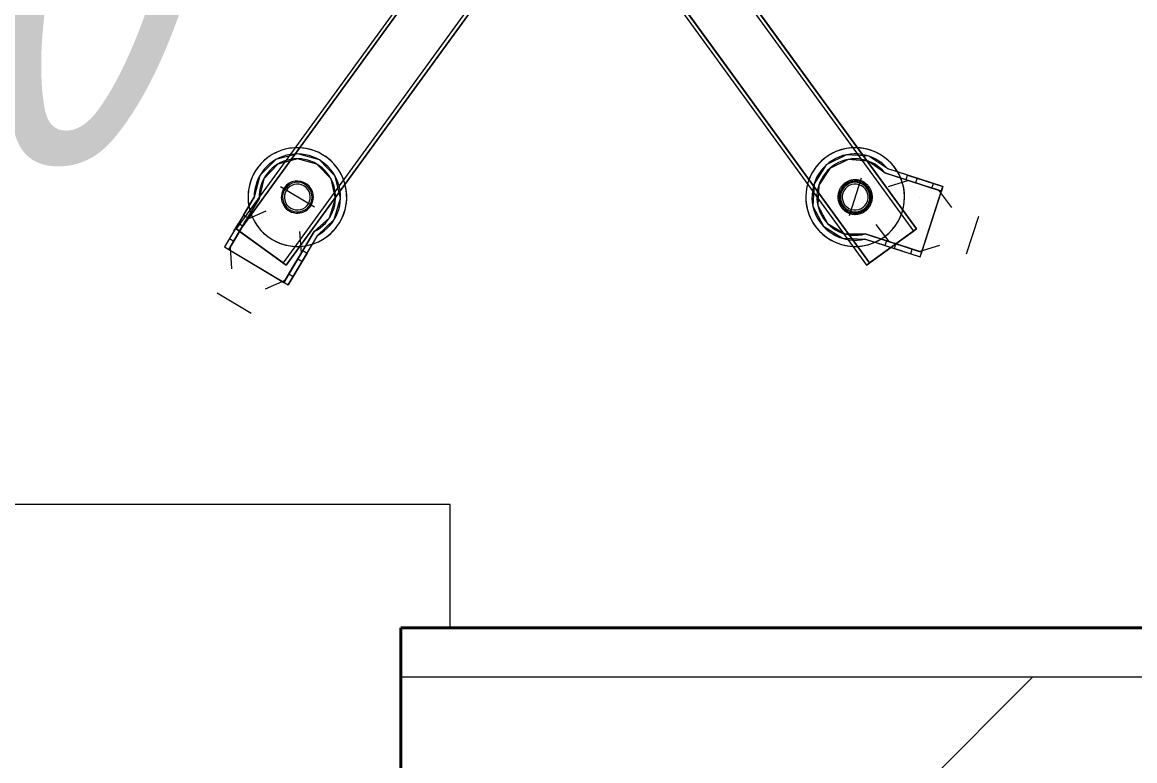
# Model space of a CAD drawing. Header units: millimetres. Extents: x -32954 to 151739, y -65671 to 56243.
# Drawn here: x -19533.4 to -19082.7, y -62282 to -61982.6 of the extents above; entities that cross this region are included whole.
import ezdxf

# ---------------------------------------------------------------- set-up
doc = ezdxf.new("R2010")
doc.units = ezdxf.units.MM
for name, color, linetype, lineweight in [('G-IMPT', 7, 'Continuous', 9), ('I-FURN', 7, 'Continuous', 9), ('I-FURN-IDEN', 7, 'Continuous', 9), ('Окна', 7, 'Continuous', 18), ('Подоконник_Верхний брус', 7, 'Continuous', 18), ('Стены разрез', 7, 'Continuous', 40), ('Стены штриховка', 7, 'Continuous', 18)]:
    doc.layers.add(name, color=color, linetype=linetype, lineweight=lineweight)
doc.styles.add('GOST Common_I', font='GOST_Common Italic.ttf', dxfattribs={"width": 0.9, "height": 150})

# ---------------------------------------------------------------- blocks, each defined once
blk = doc.blocks.new('В2В_Подоконник_ПВХ - ПВХ-717279-В_АР_ПЭ_03 Этаж')
at = {"layer": 'Подоконник_Верхний брус'}
for p, q in [((-700, -280), (-700, -330)), ((-700, -330), (700, -330))]:
    blk.add_line(p, q, dxfattribs=at)
blk = doc.blocks.new('М200-М200_1_Стойка для инфузионных растворов - МСК-5310_dwg-9481014-О_ТХ_05')
at = {"layer": 'G-IMPT'}
for p, q in [((145.46, 194.34), (131.72, 202.53)), ((106.14, 169.41), (118.46, 190.07)), ((116.74, 191.09), (106.87, 174.54)), ((109.06, 178.21), (116.74, 191.09)), ((118.46, 190.07), (110.78, 177.19)), ((116.74, 191.09), (118.46, 190.07)), ((142.51, 175.72), (116.74, 191.09)), ((125.87, 192.72), (117.92, 189.15)), ((140.79, 176.75), (118.46, 190.07)), ((112.9, 184.65), (114.69, 187.66)), ((114.69, 187.66), (112.9, 184.65)), ((114.62, 183.63), (117.92, 189.15)), ((117.92, 189.15), (114.62, 183.63)), ((116.41, 186.63), (114.62, 183.63)), ((114.62, 183.63), (116.41, 186.63)), ((116.41, 186.63), (114.69, 187.66)), ((-117.56, 183.07), (-137.78, 168.38)), ((-137.78, 168.38), (-117.56, 183.07)), ((-136.57, 169.26), (-118.77, 182.19)), ((-118.77, 182.19), (-136.57, 169.26)), ((-118.77, 182.19), (-1.21, 20.38)), ((-1.21, 20.38), (-118.77, 182.19)), ((0, 21.27), (-117.56, 183.07)), ((0, 21.27), (-117.56, 183.07)), ((117.56, 183.07), (0, 21.27)), ((0, 21.27), (117.56, 183.07)), ((1.21, 20.38), (118.77, 182.19)), ((1.21, 20.38), (118.77, 182.19)), ((111.11, 181.65), (112.83, 180.62)), ((114.62, 183.63), (111.32, 178.1)), ((111.32, 178.1), (114.62, 183.63)), ((112.9, 184.65), (112.9, 184.65)), ((114.62, 183.63), (114.62, 183.63)), ((137.78, 168.38), (117.56, 183.07)), ((117.56, 183.07), (137.78, 168.38)), ((118.77, 182.19), (136.57, 169.26)), ((136.57, 169.26), (118.77, 182.19)), ((118.91, 181.07), (118.91, 181.07)), ((118.91, 181.07), (118.91, 181.07)), ((118.91, 181.07), (118.91, 181.07)), ((118.91, 181.07), (118.91, 181.07)), ((140.24, 175.83), (139.61, 184.53)), ((-158.11, 178.46), (-163.02, 163.23)), ((-139.3, 179.75), (-148.51, 151.2)), ((-139.92, 177.84), (-147.9, 153.1)), ((-138.9, 177.52), (-147.23, 174.95)), ((-139.3, 179.75), (-139.92, 177.84)), ((-139.92, 177.84), (-117.02, 170.46)), ((-125.64, 173.24), (-139.92, 177.84)), ((-120.96, 173.83), (-139.3, 179.75)), ((-125.03, 175.14), (-139.3, 179.75)), ((-132.78, 175.54), (-138.9, 177.52)), ((-138.9, 177.52), (-132.78, 175.54)), ((-135.5, 178.52), (-136.11, 176.62)), ((-132.16, 177.45), (-128.83, 176.37)), ((-128.83, 176.37), (-132.16, 177.45)), ((-132.16, 177.45), (-132.16, 177.45)), ((-129.45, 174.47), (-128.83, 176.37)), ((109.06, 178.21), (104.71, 170.92)), ((110.78, 177.19), (106.14, 169.41)), ((110.78, 177.19), (109.06, 178.21)), ((111.32, 178.1), (111.96, 169.41)), ((140.79, 176.75), (128.46, 156.09)), ((133.11, 163.87), (140.79, 176.75)), ((136.95, 170.31), (140.24, 175.83)), ((140.24, 175.83), (136.95, 170.31)), ((142.51, 175.72), (140.79, 176.75)), ((-132.78, 175.54), (-129.45, 174.47)), ((-129.45, 174.47), (-132.78, 175.54)), ((-132.78, 175.54), (-126.66, 173.57)), ((-126.66, 173.57), (-132.78, 175.54)), ((-132.78, 175.54), (-132.78, 175.54)), ((-121.39, 166.62), (-126.66, 173.57)), ((-125.64, 173.24), (-125.03, 175.14)), ((-117.02, 170.46), (-125.64, 173.24)), ((-125.03, 175.14), (-116.95, 172.54)), ((-116.95, 172.54), (-120.96, 173.83)), ((106.87, 174.54), (104.71, 170.92)), ((132.63, 159.17), (142.51, 175.72)), ((132.65, 172.87), (132.65, 172.87)), ((132.65, 172.87), (132.65, 172.87)), ((132.65, 172.87), (132.65, 172.87)), ((132.65, 172.87), (132.65, 172.87)), ((134.82, 162.84), (142.51, 175.72)), ((140.46, 172.29), (138.74, 173.31)), ((-137.78, 168.38), (-20.23, 6.57)), ((-20.23, 6.57), (-137.78, 168.38)), ((-19.01, 7.45), (-136.57, 169.26)), ((-19.01, 7.45), (-136.57, 169.26)), ((-134.31, 170.78), (-134.31, 170.78)), ((-134.31, 170.78), (-134.31, 170.78)), ((-134.31, 170.78), (-134.31, 170.78)), ((-134.31, 170.78), (-134.31, 170.78)), ((136.57, 169.26), (19.01, 7.45)), ((19.01, 7.45), (136.57, 169.26)), ((20.23, 6.57), (137.78, 168.38)), ((20.23, 6.57), (137.78, 168.38)), ((136.95, 170.31), (133.65, 164.78)), ((133.65, 164.78), (136.95, 170.31)), ((136.95, 170.31), (135.15, 167.3)), ((135.15, 167.3), (136.95, 170.31)), ((135.15, 167.3), (136.87, 166.28)), ((138.67, 169.28), (136.87, 166.28)), ((136.87, 166.28), (138.67, 169.28)), ((136.95, 170.31), (136.95, 170.31)), ((138.67, 169.28), (138.67, 169.28)), ((-115.43, 147.88), (-110.52, 163.11)), ((125.7, 161.21), (133.65, 164.78)), ((128.46, 156.09), (133.11, 163.87)), ((134.82, 162.84), (130.48, 155.55)), ((133.11, 163.87), (134.82, 162.84)), ((-152.14, 159.72), (-146.88, 152.77)), ((106.1, 159.6), (119.85, 151.4)), ((130.48, 155.55), (132.63, 159.17)), ((-139.22, 155.56), (-139.22, 155.56)), ((-139.22, 155.56), (-139.22, 155.56)), ((-139.22, 155.56), (-139.22, 155.56)), ((-139.22, 155.56), (-139.22, 155.56)), ((-148.51, 151.2), (-147.9, 153.1)), ((-134.23, 146.59), (-148.51, 151.2)), ((-148.51, 151.2), (-130.17, 145.28)), ((-147.9, 153.1), (-133.62, 148.5)), ((-125, 145.72), (-147.9, 153.1)), ((-140.76, 150.8), (-146.88, 152.77)), ((-146.88, 152.77), (-140.76, 150.8)), ((-144.09, 151.87), (-144.7, 149.97)), ((-141.37, 148.89), (-144.7, 149.97)), ((-144.7, 149.97), (-141.37, 148.89)), ((-144.09, 151.87), (-140.76, 150.8)), ((-140.76, 150.8), (-144.09, 151.87)), ((-141.37, 148.89), (-141.37, 148.89)), ((-140.76, 150.8), (-134.63, 148.82)), ((-134.63, 148.82), (-140.76, 150.8)), ((-140.76, 150.8), (-140.76, 150.8)), ((-138.04, 147.82), (-137.43, 149.72)), ((-134.63, 148.82), (-126.3, 151.39)), ((-133.62, 148.5), (-134.23, 146.59)), ((-134.23, 146.59), (-126.16, 143.99)), ((-133.62, 148.5), (-125, 145.72)), ((-130.17, 145.28), (-126.16, 143.99))]:
    blk.add_line(p, q, dxfattribs=at)
at = {"layer": 'G-IMPT', "flags": 128}
for points in [[(-126.16, 143.99), (-118.56, 138.91), (-109.45, 138.36), (-101.29, 142.47), (-96.32, 150.13), (-95.88, 159.25), (-100.1, 167.35), (-107.82, 172.22), (-116.95, 172.54)], [(-125, 145.72), (-118.31, 140.94), (-110.12, 140.26), (-102.73, 143.87), (-98.22, 150.74), (-97.86, 158.95), (-101.75, 166.19), (-108.8, 170.42), (-117.02, 170.46)], [(104.71, 170.92), (98.07, 164.66), (95.48, 155.9), (97.66, 147.03), (104.01, 140.47), (112.8, 138), (121.64, 140.29), (128.12, 146.73), (130.48, 155.55)], [(106.14, 169.41), (99.99, 163.95), (97.49, 156.12), (99.34, 148.12), (105.03, 142.19), (112.96, 140), (120.88, 142.17), (126.59, 148.08), (128.46, 156.09)], [(-112.98, 162.5), (-113.26, 162.49), (-113.53, 162.47), (-113.81, 162.45), (-114.09, 162.41), (-114.37, 162.36), (-114.64, 162.3), (-114.91, 162.22), (-115.18, 162.14), (-115.44, 162.05), (-115.7, 161.94), (-115.96, 161.83), (-116.21, 161.71), (-116.45, 161.57), (-116.69, 161.43), (-116.93, 161.27), (-117.16, 161.11), (-117.38, 160.94), (-117.59, 160.76), (-117.8, 160.57), (-118, 160.37), (-118.19, 160.17), (-118.37, 159.96), (-118.54, 159.74), (-118.71, 159.51), (-118.87, 159.28), (-119.01, 159.04), (-119.15, 158.8), (-119.28, 158.55), (-119.39, 158.29), (-119.5, 158.03), (-119.6, 157.77), (-119.68, 157.5), (-119.76, 157.23), (-119.82, 156.96), (-119.87, 156.69), (-119.92, 156.41), (-119.95, 156.13), (-119.97, 155.85), (-119.97, 155.57), (-119.97, 155.29), (-119.96, 155.01), (-119.93, 154.73), (-119.9, 154.46), (-119.85, 154.18), (-119.79, 153.91), (-119.72, 153.64), (-119.64, 153.37), (-119.55, 153.1), (-119.45, 152.84), (-119.34, 152.58), (-119.22, 152.33), (-119.09, 152.08), (-118.95, 151.84), (-118.79, 151.61), (-118.63, 151.38), (-118.47, 151.15), (-118.29, 150.94), (-118.1, 150.73), (-117.91, 150.53), (-117.7, 150.34), (-117.49, 150.15), (-117.28, 149.97), (-117.05, 149.81), (-116.82, 149.65), (-116.58, 149.5), (-116.34, 149.36), (-116.09, 149.23), (-115.84, 149.11), (-115.58, 149), (-115.32, 148.9), (-115.05, 148.81), (-114.79, 148.74), (-114.51, 148.67), (-114.24, 148.61), (-113.96, 148.57), (-113.69, 148.53), (-113.41, 148.51), (-113.13, 148.5), (-112.98, 148.5)], [(-112.98, 148.5), (-112.7, 148.5), (-112.42, 148.52), (-112.14, 148.55), (-111.86, 148.59), (-111.58, 148.64), (-111.31, 148.7), (-111.04, 148.77), (-110.77, 148.85), (-110.51, 148.95), (-110.25, 149.05), (-109.99, 149.16), (-109.74, 149.29), (-109.5, 149.42), (-109.26, 149.57), (-109.02, 149.72), (-108.79, 149.88), (-108.57, 150.05), (-108.36, 150.23), (-108.15, 150.42), (-107.95, 150.62), (-107.76, 150.82), (-107.58, 151.04), (-107.41, 151.26), (-107.24, 151.48), (-107.08, 151.71), (-106.94, 151.95), (-106.8, 152.2), (-106.67, 152.45), (-106.56, 152.7), (-106.45, 152.96), (-106.35, 153.22), (-106.27, 153.49), (-106.19, 153.76), (-106.13, 154.03), (-106.08, 154.31), (-106.03, 154.58), (-106, 154.86), (-105.98, 155.14), (-105.98, 155.42), (-105.98, 155.7), (-105.99, 155.98), (-106.02, 156.26), (-106.05, 156.54), (-106.1, 156.81), (-106.16, 157.09), (-106.23, 157.36), (-106.31, 157.63), (-106.4, 157.89), (-106.5, 158.15), (-106.61, 158.41), (-106.73, 158.66), (-106.86, 158.91), (-107, 159.15), (-107.16, 159.39), (-107.32, 159.62), (-107.48, 159.84), (-107.66, 160.06), (-107.85, 160.26), (-108.04, 160.47), (-108.25, 160.66), (-108.46, 160.84), (-108.67, 161.02), (-108.9, 161.19), (-109.13, 161.35), (-109.37, 161.5), (-109.61, 161.63), (-109.86, 161.76), (-110.11, 161.88), (-110.37, 161.99), (-110.63, 162.09), (-110.9, 162.18), (-111.16, 162.26), (-111.44, 162.33), (-111.71, 162.38), (-111.99, 162.43), (-112.27, 162.46), (-112.54, 162.48), (-112.82, 162.5), (-112.98, 162.5)]]:
    blk.add_lwpolyline(points, dxfattribs=at)
at = {"layer": 'G-IMPT'}
for centre, radius, start, end in [((-112.98, 155.5), 20, 342.1263, 162.1263), ((-112.98, 155.5), 20, 113.5359, 162.1263), ((-112.98, 155.5), 17.5, 221.1236, 103.129), ((-112.98, 155.5), 20, 342.1263, 113.5359), ((112.98, 155.5), 20, 59.1804, 239.1804), ((112.98, 155.5), 20, 107.7708, 239.1804), ((112.98, 155.5), 20, 239.1804, 59.1804), ((112.98, 155.5), 20, 59.1804, 107.7708), ((112.98, 155.5), 20, 10.59, 59.1804), ((-112.98, 155.5), 15.5, 219.1304, 105.1222), ((112.98, 155.5), 17.5, 118.1777, 0.1831), ((112.98, 155.5), 15.5, 116.1845, 2.1763), ((-112.98, 155.5), 20, 162.1263, 210.7167), ((-112.98, 155.5), 20, 162.1263, 342.1263), ((-112.98, 155.5), 6.5, 36, 216), ((-112.98, 155.5), 6.5, 36, 216), ((-112.98, 155.5), 6, 90, 270), ((-112.98, 155.5), 6, 126, 306), ((-112.98, 155.5), 6, 126, 270), ((-112.98, 155.5), 6.5, 216, 36), ((-112.98, 155.5), 6.5, 216, 36), ((-112.98, 155.5), 5.25, 342.1263, 162.1263), ((-112.98, 155.5), 5.25, 342.1263, 162.1263), ((-112.98, 155.5), 6, 90, 126), ((-112.98, 155.5), 6, 306, 126), ((-112.98, 155.5), 6, 306, 90), ((-112.98, 155.5), 6, 306, 90), ((112.98, 155.5), 20, 239.1804, 10.59), ((112.98, 155.5), 6.5, 144, 324), ((112.98, 155.5), 6.5, 144, 324), ((112.98, 155.5), 6, 54, 234), ((112.98, 155.5), 6, 54, 234), ((112.98, 155.5), 6.5, 324, 144), ((112.98, 155.5), 6.5, 324, 144), ((112.98, 155.5), 5.25, 59.1804, 239.1804), ((112.98, 155.5), 5.25, 59.1804, 239.1804), ((112.98, 155.5), 6, 234, 54), ((112.98, 155.5), 6, 234, 54), ((112.98, 155.5), 5.25, 239.1804, 59.1804), ((112.98, 155.5), 5.25, 239.1804, 59.1804), ((-112.98, 155.5), 5.25, 162.1263, 342.1263), ((-112.98, 155.5), 5.25, 162.1263, 342.1263), ((-112.98, 155.5), 20, 210.7167, 342.1263), ((-112.98, 155.5), 6, 270, 306), ((-112.98, 155.5), 6, 270, 306)]:
    blk.add_arc(centre, radius, start, end, dxfattribs=at)
blk = doc.blocks.new('М200-М200_1_Стойка для инфузионных растворов - М200_Штатив для длительных вливаний-8000997-О_ТХ_05')
blk.add_blockref('М200-М200_1_Стойка для инфузионных растворов - МСК-5310_dwg-9481014-О_ТХ_05', (0, 0))

msp = doc.modelspace()

# ---------------------------------------------------------------- hatches: boundary and pattern name
at = {"layer": 'Стены разрез', "lineweight": 9}
h = msp.add_hatch(dxfattribs=at)
h.set_pattern_fill('FP_2', color=256, style=0, pattern_type=2)
h.set_pattern_definition([(45, (-1e-11, -50353.1), (-314.309, 314.309), []), (45, (314.3, -50353.1), (-314.309, 314.309), [555.625, -111.125, 3.353, -107.772])])
h.paths.add_polyline_path([(-20739.99, -62448.12), (-20739.99, -62248.12), (-23679.99, -62248.12), (-23679.99, -62448.12), (-21145.69, -62448.12)])
h.paths.add_polyline_path([(-19379.99, -62448.12), (-18797.5, -62448.12), (-18797.5, -62248.12), (-19379.99, -62248.12)])
h.paths.add_polyline_path([(-25039.99, -62448.12), (-25039.99, -62248.12), (-27959.99, -62248.12), (-27959.99, -62448.12), (-25652.51, -62448.12)])
h.paths.add_polyline_path([(-29408.19, -62448.12), (-29319.99, -62448.12), (-29319.99, -62248.12), (-30070, -62248.12), (-30070, -62448.12), (-29783.76, -62448.12)])

# ---------------------------------------------------------------- linework, layer by layer
at = {"layer": 'Стены разрез'}
for p, q in [((-18977, -62228.12), (-19379.99, -62228.12)), ((-19379.99, -62228.12), (-19379.99, -62578.12))]:
    msp.add_line(p, q, dxfattribs=at)
at = {"layer": 'Стены штриховка'}
msp.add_line((-17299.99, -62248.12), (-19379.99, -62248.12), dxfattribs=at)

# ---------------------------------------------------------------- block references
at = {"layer": 'I-FURN', "rotation": 180}
msp.add_blockref('М200-М200_1_Стойка для инфузионных растворов - М200_Штатив для длительных вливаний-8000997-О_ТХ_05', (-19308.95, -61897.99), dxfattribs=at)
at = {"layer": 'Окна', "rotation": 180}
msp.add_blockref('В2В_Подоконник_ПВХ - ПВХ-717279-В_АР_ПЭ_03 Этаж', (-20059.99, -62508.12), dxfattribs=at)

# ---------------------------------------------------------------- texts
at = {"layer": 'I-FURN-IDEN', "insert": (-19739.11, -61891.06), "char_height": 150, "width": 367.9746, "attachment_point": 1, "style": 'GOST Common_I'}
msp.add_mtext('200', dxfattribs=at)

doc.saveas('drawing.dxf')
